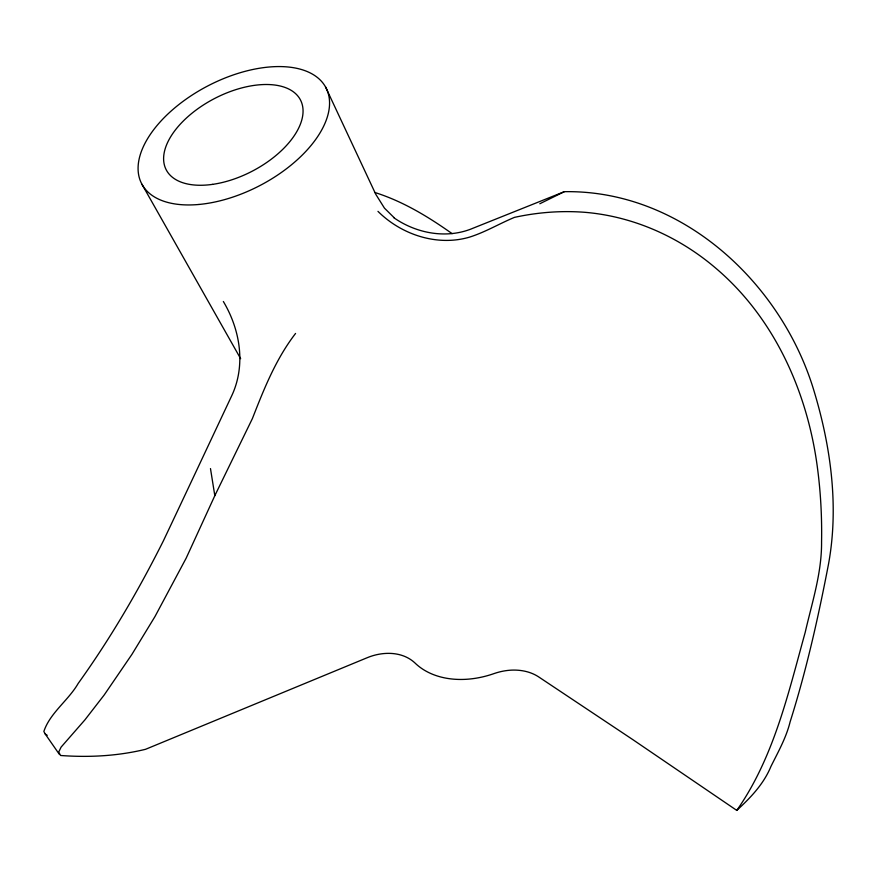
<?xml version="1.0" encoding="UTF-8"?>
<svg xmlns="http://www.w3.org/2000/svg" width="877" height="877" viewBox="0 0 877 877"><rect width="100%" height="100%" fill="white"/><g stroke="black" fill="none" stroke-linecap="round" stroke-linejoin="round"><path stroke-width="1.32" d="M295.56 333.446C275.838 359.033 264.01 388.895 252.379 418.614L214.821 495.68L186.154 558.189L154.977 616.553L131.934 654.363L104.22 694.946L84.926 719.853L61.094 747.127L58.737 752.006L60.557 755.481C89.048 757.596 117.748 756.051 145.571 749.298L367.277 657.684C382.569 651.337 402.269 651.085 414.985 662.99A83.03 61.247 -27 0 0 493.861 673.646A53.058 41.109 -27.9 0 1 511.795 670.116C521.004 669.776 530.475 671.629 538.303 676.66L632.997 739.749L736.779 810.403C750.58 797.664 763.67 784.126 770.938 766.454C778.162 751.918 786.241 737.667 790.144 721.76C806.5 670.017 818.34 617.002 828.579 563.747C839.278 504.834 830.376 443.488 812.727 386.768C779.039 280.344 679.927 189.717 564.317 191.679L473.218 228.141C447.029 239.322 416.422 233.6 393.543 217.529M736.779 810.403C773.832 757.531 788.215 693.564 805.218 632.295C812.069 602.422 821.859 572.802 821.563 541.833C821.99 517.792 820.773 493.762 817.715 469.908C808.155 393.455 774.862 317.923 715.084 267.606C678.655 236.658 632.964 216.367 585.167 212.333C561.499 210.469 537.645 212.311 514.459 217.375C499.276 223.69 485.003 232.328 469.239 237.218C437.042 246.58 401.293 234.619 377.976 211.368M539.826 203.749L564.317 191.679M374.622 192.414C402.806 201.261 428.151 216.663 452.104 233.644M223.35 301.502C240.155 329.675 245.999 364.942 231.89 395.406C209.11 443.773 186.384 492.26 163.484 540.649C138.643 590.243 110.568 638.313 78.206 683.413C68.417 700.394 50.033 712.869 43.85 731.451L45.22 734.005L47.205 735.31M394.014 217.573L384.477 208.167L375.805 194.343L325.531 86.933M59.439 754.461L45.22 734.005M141.942 184.258L240.649 358.704M214.821 495.68L210.48 468.57M212.585 184.367A75.674 40.934 -27.5 0 0 301.348 101.896A75.674 40.934 -27.5 0 0 186.034 118.384A75.674 40.934 -27.5 0 0 212.585 184.367M198.98 204.462A103.903 56.216 -27.5 0 0 328.469 94.267A103.903 56.216 -27.5 0 0 174.008 108.529A103.903 56.216 -27.5 0 0 198.98 204.462"/></g></svg>
